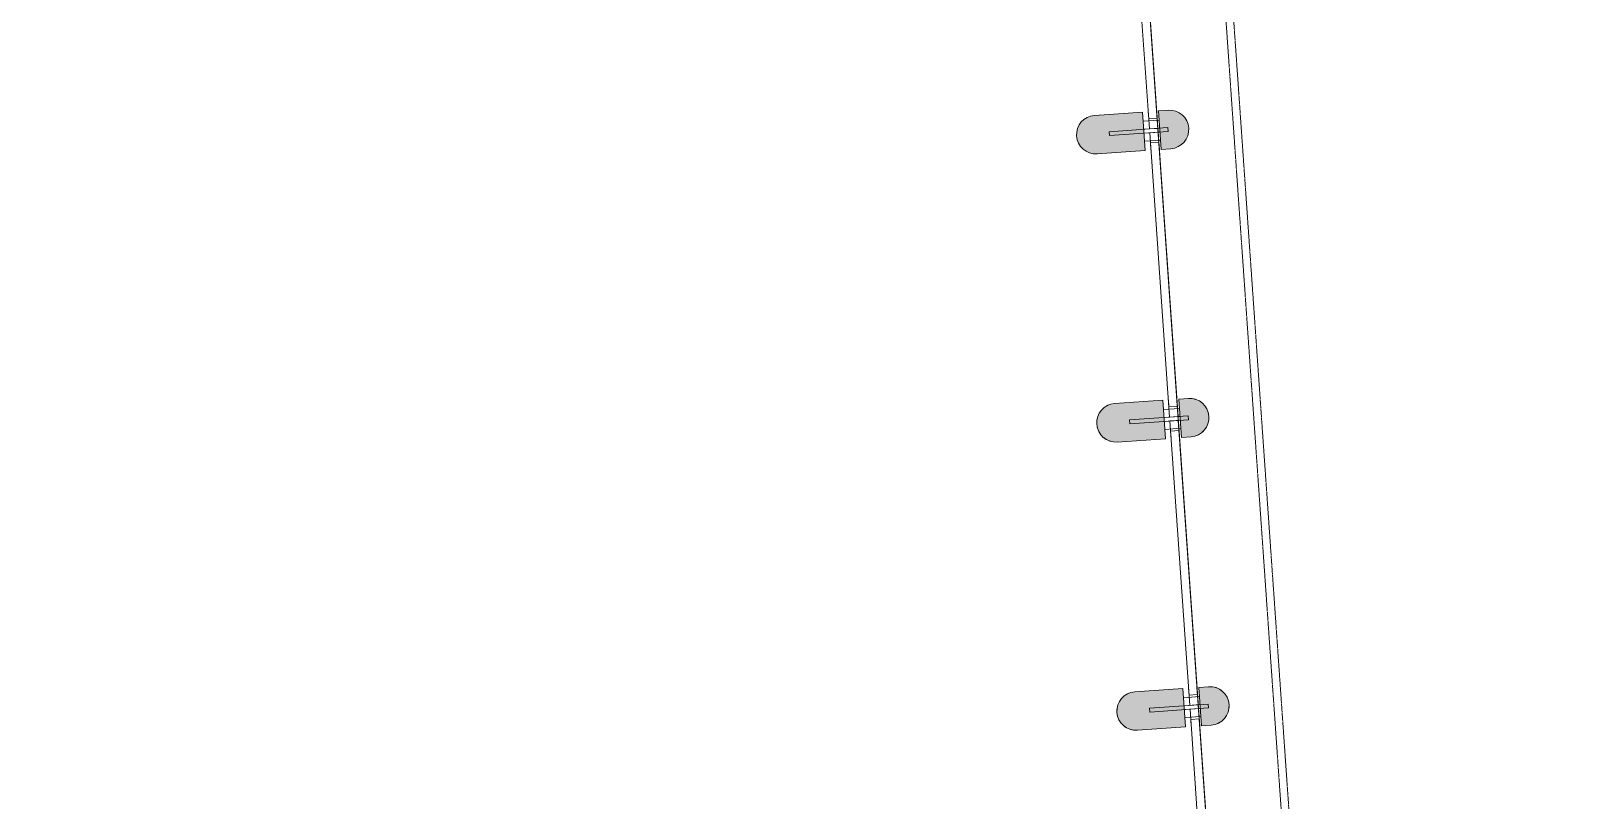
# Model space of a CAD drawing. Header units: millimetres. Extents: x 306 to 836129804, y -168137 to 818603917.
# Drawn here: x 833865851 to 833873819, y 817958331 to 817962327 of the extents above; entities that cross this region are included whole.
import ezdxf

# ---------------------------------------------------------------- set-up
doc = ezdxf.new("R2010")
doc.units = ezdxf.units.MM
doc.header["$LTSCALE"] = 3
doc.linetypes.add('Overhead', pattern=[1.8, 1.2, -0.6])
for name, color, linetype, lineweight in [('A-214-M_CURT_WALL', 251, 'Continuous', 13), ('A-215-M_CURT_PANEL', 251, 'Continuous', 13), ('A-770-ME_FFE_SA', 251, 'Continuous', 13), ('A-770-MH_FFE_SA', 251, 'Overhead', 13), ('A-810-M_ROOMS', 251, 'Continuous', 13), ('Z-060-M_DETAIL', 253, 'Continuous', 5), ('Z-060-M_LINE_MEDIUM', 253, 'Continuous', 9)]:
    doc.layers.add(name, color=color, linetype=linetype, lineweight=lineweight)
doc.layers.add('UAJ-00XREF', color=7, linetype='Continuous')
doc.layers.get('A-770-ME_FFE_SA').off()

# ---------------------------------------------------------------- blocks, each defined once
blk = doc.blocks.new('System Panel - ARC_Glazed-27605841-0300')
at = {"layer": 'A-215-M_CURT_PANEL', "lineweight": 9}
for p, q in [((-740, 0), (740, 0)), ((-740, -44), (-740, 0)), ((740, -44), (740, 0)), ((740, -44), (-740, -44))]:
    blk.add_line(p, q, dxfattribs=at)
blk = doc.blocks.new('System Panel - ARC_Glazed-39974065-0300')
at = {"layer": 'A-215-M_CURT_PANEL', "lineweight": 9}
for p, q in [((496, 0), (-486, 0)), ((-486, 0), (-486, -44)), ((496, -44), (496, 0)), ((-486, -44), (496, -44))]:
    blk.add_line(p, q, dxfattribs=at)
blk = doc.blocks.new('ARC_FS_FIRE SHUTTER LATERAL SINGLE  - ARC_FS_FIRE SHUTTER LATERAL SINGLE -35631308-0300')
at = {"layer": 'A-770-MH_FFE_SA'}
for p, q in [((-6600, 20), (-7300, 20)), ((-6600, -20), (-6600, 20)), ((-6600, 20), (50, 20)), ((50, -20), (50, 20)), ((-6600, -20), (-7300, -20)), ((50, -20), (-6600, -20)), ((-7555, -275), (-7595, -275))]:
    blk.add_line(p, q, dxfattribs=at)
for radius in [295, 255]:
    blk.add_arc((-7300, -275), radius, 90, 180, dxfattribs=at)
blk = doc.blocks.new('Circular Mullion - ARC_CW_TYPICAL MULLION-25933728-0300')
at = {"layer": 'Z-060-M_LINE_MEDIUM', "lineweight": 18}
h = blk.add_hatch(color=256, dxfattribs=at)
h.paths.add_polyline_path([(0, 160), (-25.9, 156.6), (-50, 146.6), (-70.7, 130.7), (-90, 101.8), (-96.6, 85.9), (-100, 60), (-100, 10), (100, 10), (100, 60), (96.6, 85.9), (86.6, 110), (70.7, 130.7), (50, 146.6), (25.9, 156.6), (10, 158.7)], flags=0)
h.paths.add_polyline_path([(-22.9, -73.5), (-100, -73.5), (-100, -323.5), (-96.6, -349.4), (-86.6, -373.5), (-70.7, -394.2), (-50, -410.1), (-22.9, -420.5), (0, -423.5), (25.9, -420.1), (50, -410.1), (70.7, -394.2), (86.6, -373.5), (96.6, -349.4), (100, -323.5), (100, -73.5)], flags=0)
at = {"layer": 'Z-060-M_DETAIL', "lineweight": 18}
for p, q in [((-100, 60), (-100, 10)), ((-100, 10), (100, 10)), ((100, 10), (100, 60)), ((100, -73.5), (-100, -73.5)), ((-100, -73.5), (-100, -323.5)), ((100, -323.5), (100, -73.5))]:
    blk.add_line(p, q, dxfattribs=at)
for centre, start, end in [((0, 60), 0, 180), ((0, -323.5), 180, 360)]:
    blk.add_arc(centre, 100, start, end, dxfattribs=at)
at = {"layer": 'Z-060-M_LINE_MEDIUM'}
for p, q in [((-63, 0), (-100, 0)), ((-63, -44), (-63, 0)), ((-51.7, 10), (-51.7, -73.5)), ((-10, 52.5), (-10, -252.5)), ((10, 52.5), (-10, 52.5)), ((10, -252.5), (10, 52.5)), ((51.7, 10), (51.7, -73.5)), ((63, 0), (100, 0)), ((63, -44), (63, 0)), ((-63, -44), (-100, -44)), ((63, -44), (100, -44)), ((-10, -252.5), (10, -252.5))]:
    blk.add_line(p, q, dxfattribs=at)
blk = doc.blocks.new('Circular Mullion - CERAMIC_MULLIONS-INTERIOR-33907926-0300')
at = {"layer": 'A-214-M_CURT_WALL', "lineweight": 9}
for p, q in [((-10, 73.5), (-10, -10)), ((10, -10), (10, 73.5))]:
    blk.add_line(p, q, dxfattribs=at)
blk = doc.blocks.new('Circular Mullion - CERAMIC_MULLIONS-INTERIOR-V241-0300')
at = {"layer": 'A-214-M_CURT_WALL', "lineweight": 9}
for p, q in [((-10, -10), (-10, 73.5)), ((10, 73.5), (10, -10))]:
    blk.add_line(p, q, dxfattribs=at)
for centre, start, end in [((0, 323.5), 96.64542, 102.02301), ((0, 323.5), 77.97699, 83.35458), ((0, 323.5), 156.64542, 162.02301), ((0, 323.5), 137.97699, 143.35458), ((0, 323.5), 36.64542, 42.02301), ((0, 323.5), 17.97699, 23.35458), ((0, -60), 197.97699, 203.35458), ((0, -60), 216.64542, 222.02301), ((0, -60), 257.97699, 263.35458), ((0, -60), 276.64542, 282.02301), ((0, -60), 317.97699, 323.35458), ((0, -60), 336.64542, 342.02301)]:
    blk.add_arc(centre, 100, start, end, dxfattribs=at)
blk = doc.blocks.new('System Panel - ARC_Glazed-V290-0300')
at = {"layer": 'A-215-M_CURT_PANEL'}
for points in [[(-740, 0), (-740, 0), (-740, -44)], [(740, 0), (740, 0), (740, -44)]]:
    blk.add_hatch(color=256, dxfattribs=at).paths.add_polyline_path(points, flags=0)
at = {"layer": 'A-215-M_CURT_PANEL', "lineweight": 9}
for p, q in [((740, 0), (-740, 0)), ((-740, 0), (-740, -44)), ((740, -44), (740, 0)), ((-740, -44), (740, -44))]:
    blk.add_line(p, q, dxfattribs=at)
blk = doc.blocks.new('Circular Mullion - CERAMIC_MULLIONS-INTERIOR-V291-0300')
at = {"layer": 'A-214-M_CURT_WALL', "lineweight": 9}
for p, q in [((-10, -10), (-10, 73.5)), ((10, 73.5), (10, -10))]:
    blk.add_line(p, q, dxfattribs=at)
for centre, start, end in [((0, 323.5), 96.64542, 102.02301), ((0, 323.5), 77.97699, 83.35458), ((0, 323.5), 156.64542, 162.02301), ((0, 323.5), 138.76082, 143.35458), ((0, 323.5), 36.64542, 42.02301), ((0, 323.5), 17.97699, 23.35458), ((0, -60), 197.97699, 203.35458), ((0, -60), 216.64542, 221.23918), ((0, -60), 257.97699, 263.35458), ((0, -60), 276.64542, 282.02301), ((0, -60), 317.97699, 323.35458), ((0, -60), 336.64542, 342.02301)]:
    blk.add_arc(centre, 100, start, end, dxfattribs=at)
blk = doc.blocks.new('3A35X-MAGP-P-MP-00')
at = {"layer": 'A-810-M_ROOMS', "flags": 128}
for points in [[(834445549.2, 817956452.2), (834450666, 817956809.9), (834450654.5, 817956974), (834450645.5, 817957103.1), (834450720.3, 817957108.3), (834450682.1, 817957654), (834450676.6, 817957732.4), (834450807.9, 817957883.3), (834450886.2, 817957888.8), (834451566, 817957936.3), (834451574.4, 817957816.6), (834451731.4, 817957827.6), (834451713.4, 817958084.7), (834451297.2, 817964038.9), (834451287.6, 817964176.3), (834450018.3, 817964087.6), (834449867.3, 817964218.8), (834449557.7, 817968648), (834449688.9, 817968798.9), (834452142.9, 817968970.5), (834452293.9, 817968839.2), (834452468.5, 817966341.8), (834452605.9, 817966351.4), (834461763, 817966991.6)], [(834461900.5, 817967001.2), (834452468.5, 817966341.8), (834452489.4, 817966042.1), (834452502, 817965861.5), (834452603.5, 817964410.1), (834452472.3, 817964259.1), (834451779, 817964210.6), (834451598.4, 817964198), (834451287.6, 817964176.3), (834451723, 817957947.3), (834452033.9, 817957969), (834452233.4, 817957983), (834452612.5, 817958009.5), (834452763.4, 817957878.2), (834452961.4, 817955045.6), (834452830.2, 817954894.6), (834452102, 817954843.7), (834452092.9, 817954973.4), (834451931.3, 817954962.1), (834451935.9, 817954896.2), (834451955.1, 817954621.3), (834452641.5, 817944803.5)]]:
    blk.add_lwpolyline(points, dxfattribs=at)
at = {"layer": 'A-214-M_CURT_WALL', "lineweight": 18, "rotation": 273.9989085257712}
for p in [(834451453, 817961810), (834451557.6, 817960313.6), (834451662.2, 817958817.2)]:
    blk.add_blockref('Circular Mullion - ARC_CW_TYPICAL MULLION-25933728-0300', p, dxfattribs=at)
at = {"layer": 'A-215-M_CURT_PANEL', "rotation": 273.9989085257712}
for name, p in [('System Panel - ARC_Glazed-27605841-0300', (834451400.7, 817962558.1)), ('System Panel - ARC_Glazed-27605841-0300', (834451505.3, 817961061.8)), ('System Panel - ARC_Glazed-V290-0300', (834451609.9, 817959565.4)), ('System Panel - ARC_Glazed-39974065-0300', (834451696.8, 817958322.4))]:
    blk.add_blockref(name, p, dxfattribs=at)
at = {"layer": 'A-770-ME_FFE_SA', "rotation": 273.9989085257702}
blk.add_blockref('ARC_FS_FIRE SHUTTER LATERAL SINGLE  - ARC_FS_FIRE SHUTTER LATERAL SINGLE -35631308-0300', (834452138.2, 817957910.9), dxfattribs=at)
at = {"layer": 'Z-060-M_DETAIL', "lineweight": 9, "extrusion": (0, 0, -1), "rotation": 266.0010914742286}
blk.add_blockref('Circular Mullion - CERAMIC_MULLIONS-INTERIOR-33907926-0300', (-834451453, 817961810), dxfattribs=at)
at = {"layer": 'Z-060-M_DETAIL', "extrusion": (0, 0, -1), "rotation": 266.0010914742286}
for name, p in [('Circular Mullion - CERAMIC_MULLIONS-INTERIOR-V291-0300', (-834451557.6, 817960313.6)), ('Circular Mullion - CERAMIC_MULLIONS-INTERIOR-V241-0300', (-834451662.2, 817958817.2))]:
    blk.add_blockref(name, p, dxfattribs=at)

msp = doc.modelspace()

# ---------------------------------------------------------------- block references
at = {"layer": 'UAJ-00XREF', "ltscale": 0.5}
msp.add_blockref('3A35X-MAGP-P-MP-00', (-579752.6, 0), dxfattribs=at)

doc.saveas('drawing.dxf')
